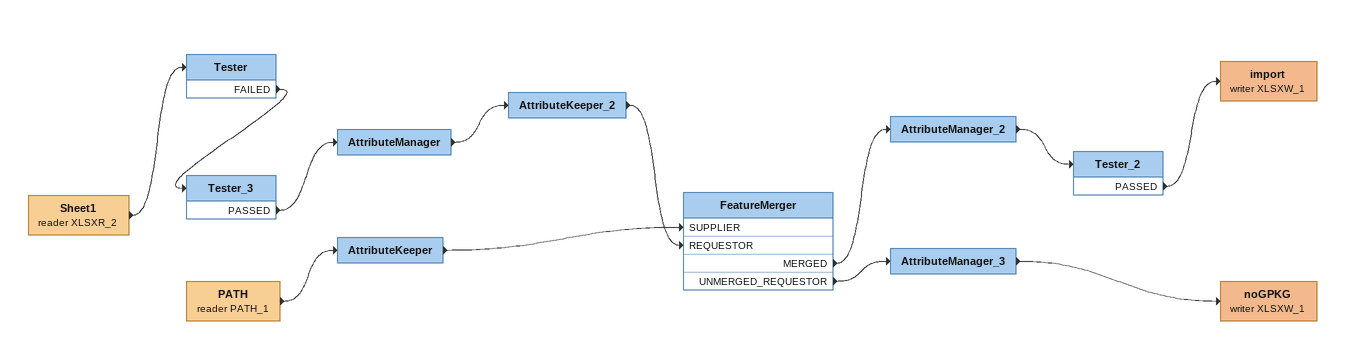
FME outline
Sheet1 (reader XLSXR_2)
    -> Tester
Tester
    FAILED -> Tester_3
Tester_3
    PASSED -> AttributeManager
AttributeManager
    -> AttributeKeeper_2
AttributeKeeper_2
    -> FeatureMerger [REQUESTOR]
PATH (reader PATH_1)
    -> AttributeKeeper
AttributeKeeper
    -> FeatureMerger [SUPPLIER]
FeatureMerger
    MERGED -> AttributeManager_2
    UNMERGED_REQUESTOR -> AttributeManager_3
AttributeManager_2
    -> Tester_2
Tester_2
    PASSED -> import (writer XLSXW_1)
import (writer XLSXW_1)
AttributeManager_3
    -> noGPKG (writer XLSXW_1)
noGPKG (writer XLSXW_1)
